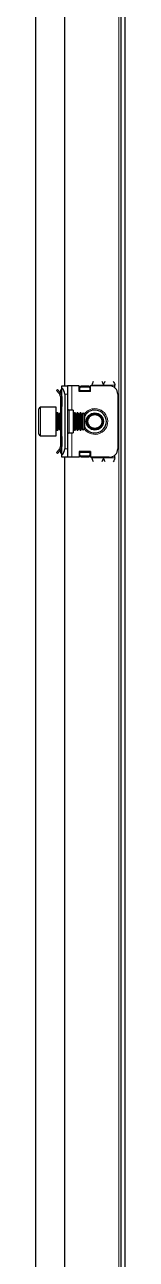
# Model space of a CAD drawing. Header units: millimetres. Extents: x -238 to 1680, y -693 to 1285.
# Drawn here: x 1648.8 to 1679.8, y 309 to 740.3 of the extents above; entities that cross this region are included whole.
import ezdxf

# ---------------------------------------------------------------- set-up
doc = ezdxf.new("R2010")
doc.units = ezdxf.units.MM

msp = doc.modelspace()

# ---------------------------------------------------------------- linework, layer by layer
at = {"color": 7, "linetype": 'Continuous', "lineweight": 25}
for p, q in [((1678.31, 1169.71), (1678.31, -591.29)), ((1679.81, 1169.71), (1679.81, -591.29)), ((1648.81, -560.29), (1648.81, 1138.71)), ((1658.81, 614.21), (1658.81, 1089.21)), ((1656.25, 612.85), (1655.9, 612.49)), ((1657.23, 611.87), (1656.25, 612.85)), ((1657.6, 612.92), (1657.81, 613.12)), ((1657.81, 614.21), (1659.81, 614.21)), ((1657.81, 613.45), (1657.81, 614.21)), ((1657.81, 589.97), (1657.81, 613.45)), ((1659.81, 614.21), (1659.81, 611.21)), ((1661.31, 614.21), (1659.81, 614.21)), ((1663.81, 614.21), (1661.31, 614.21)), ((1663.81, 612.21), (1663.81, 614.21)), ((1664.06, 613.83), (1664.56, 614.18)), ((1664.56, 613.83), (1664.06, 613.48)), ((1664.06, 613.48), (1664.06, 613.83)), ((1664.06, 612.56), (1664.06, 613.48)), ((1664.06, 612.21), (1664.06, 612.56)), ((1664.56, 614.18), (1664.56, 613.83)), ((1664.56, 614.18), (1667.06, 614.18)), ((1664.56, 613.83), (1667.06, 613.83)), ((1667.06, 613.83), (1667.06, 614.18)), ((1667.06, 614.18), (1667.56, 613.83)), ((1667.56, 613.48), (1667.06, 613.83)), ((1667.56, 613.83), (1667.56, 613.48)), ((1667.56, 613.48), (1667.56, 612.56)), ((1667.56, 612.56), (1667.56, 612.21)), ((1667.61, 614.09), (1667.61, 612.21)), ((1667.81, 614.09), (1667.61, 614.09)), ((1667.81, 612.21), (1667.81, 614.21)), ((1674.31, 614.21), (1667.81, 614.21)), ((1668.31, 614.21), (1668.31, 614.46)), ((1676.31, 613.45), (1676.31, 614.46)), ((1656.87, 611.52), (1655.9, 612.49)), ((1656.87, 611.52), (1657.23, 611.87)), ((1657.31, 612.21), (1657.31, 611.81)), ((1657.31, 610.46), (1657.81, 610.46)), ((1657.31, 610.46), (1657.31, 606.96)), ((1657.81, 610.46), (1657.81, 606.96)), ((1658.81, 611.21), (1658.81, 592.21)), ((1659.81, 611.21), (1659.81, 592.21)), ((1667.81, 612.21), (1663.81, 612.21)), ((1677.31, 611.21), (1677.31, 592.21)), ((1649.81, 597.31), (1649.81, 606.11)), ((1655.81, 606.71), (1650.41, 606.71)), ((1655.81, 596.71), (1655.81, 606.71)), ((1656.42, 604.71), (1656.06, 604.71)), ((1656.81, 604.15), (1656.42, 604.71)), ((1656.42, 604.24), (1656.42, 604.71)), ((1656.42, 598.71), (1656.42, 604.24)), ((1657.2, 604.71), (1656.81, 604.15)), ((1656.81, 603.77), (1656.81, 604.15)), ((1657.42, 604.71), (1657.2, 604.71)), ((1657.2, 604.24), (1657.2, 604.71)), ((1657.2, 598.71), (1657.2, 604.24)), ((1657.81, 606.96), (1657.31, 606.96)), ((1657.31, 606.96), (1657.31, 604.71)), ((1657.81, 604.15), (1657.42, 604.71)), ((1657.42, 604.24), (1657.42, 604.71)), ((1657.42, 598.71), (1657.42, 604.24)), ((1661.81, 605.71), (1660.31, 605.71)), ((1661.81, 605.71), (1661.81, 597.71)), ((1662.2, 604.71), (1661.81, 604.15)), ((1662.42, 604.71), (1662.2, 604.71)), ((1662.2, 604.24), (1662.2, 604.71)), ((1662.2, 598.71), (1662.2, 604.24)), ((1662.81, 604.15), (1662.42, 604.71)), ((1662.42, 604.24), (1662.42, 604.71)), ((1662.42, 598.71), (1662.42, 604.24)), ((1663.2, 604.71), (1662.81, 604.15)), ((1662.81, 603.77), (1662.81, 604.15)), ((1663.42, 604.71), (1663.2, 604.71)), ((1663.2, 604.24), (1663.2, 604.71)), ((1663.2, 598.71), (1663.2, 604.24)), ((1663.81, 604.15), (1663.42, 604.71)), ((1663.42, 604.24), (1663.42, 604.71)), ((1663.42, 598.71), (1663.42, 604.24)), ((1664.2, 604.71), (1663.81, 604.15)), ((1663.81, 603.77), (1663.81, 604.15)), ((1664.42, 604.71), (1664.2, 604.71)), ((1664.2, 604.24), (1664.2, 604.71)), ((1664.2, 598.71), (1664.2, 604.24)), ((1664.81, 604.15), (1664.42, 604.71)), ((1664.42, 604.24), (1664.42, 604.71)), ((1664.42, 598.71), (1664.42, 604.24)), ((1665.2, 604.71), (1664.81, 604.15)), ((1664.81, 603.77), (1664.81, 604.15)), ((1665.26, 604.71), (1665.2, 604.71)), ((1665.2, 604.24), (1665.2, 604.71)), ((1665.2, 598.71), (1665.2, 604.24)), ((1665.81, 604.15), (1665.26, 604.71)), ((1665.26, 598.71), (1665.26, 604.71)), ((1665.81, 599.26), (1665.81, 604.15)), ((1656.81, 599.26), (1656.81, 603.77)), ((1662.81, 599.26), (1662.81, 603.77)), ((1663.81, 599.26), (1663.81, 603.77)), ((1664.81, 599.26), (1664.81, 603.77)), ((1650.41, 596.71), (1655.81, 596.71)), ((1656.06, 598.71), (1656.42, 598.71)), ((1656.42, 598.71), (1656.81, 599.26)), ((1656.81, 599.26), (1657.2, 598.71)), ((1657.2, 598.71), (1657.42, 598.71)), ((1657.31, 598.71), (1657.31, 596.46)), ((1657.31, 596.46), (1657.81, 596.46)), ((1657.31, 596.46), (1657.31, 592.96)), ((1657.42, 598.71), (1657.81, 599.26)), ((1657.81, 596.46), (1657.81, 592.96)), ((1660.31, 597.71), (1661.81, 597.71)), ((1661.81, 599.26), (1662.2, 598.71)), ((1662.2, 598.71), (1662.42, 598.71)), ((1662.42, 598.71), (1662.81, 599.26)), ((1662.81, 599.26), (1663.2, 598.71)), ((1663.2, 598.71), (1663.42, 598.71)), ((1663.42, 598.71), (1663.81, 599.26)), ((1663.81, 599.26), (1664.2, 598.71)), ((1664.2, 598.71), (1664.42, 598.71)), ((1664.42, 598.71), (1664.81, 599.26)), ((1664.81, 599.26), (1665.2, 598.71)), ((1665.2, 598.71), (1665.26, 598.71)), ((1665.26, 598.71), (1665.81, 599.26)), ((1656.87, 591.9), (1655.9, 590.92)), ((1657.23, 591.54), (1656.25, 590.57)), ((1656.87, 591.9), (1657.23, 591.54)), ((1657.31, 592.96), (1657.81, 592.96)), ((1657.31, 591.21), (1657.31, 591.67)), ((1659.81, 592.21), (1659.81, 589.21)), ((1667.81, 591.21), (1663.81, 591.21)), ((1663.81, 591.21), (1663.81, 589.21)), ((1664.06, 590.86), (1664.06, 591.21)), ((1667.56, 591.21), (1667.56, 590.86)), ((1667.61, 591.21), (1667.61, 589.33)), ((1667.81, 591.21), (1667.81, 589.21)), ((1656.25, 590.57), (1655.9, 590.92)), ((1657.81, 590.29), (1657.6, 590.5)), ((1657.81, 589.21), (1657.81, 589.97)), ((1659.81, 589.21), (1657.81, 589.21)), ((1658.81, -10.79), (1658.81, 589.21)), ((1661.31, 589.21), (1659.81, 589.21)), ((1663.81, 589.21), (1661.31, 589.21)), ((1664.06, 589.94), (1664.06, 590.86)), ((1664.06, 589.94), (1664.56, 589.59)), ((1664.06, 589.59), (1664.06, 589.94)), ((1664.56, 589.23), (1664.06, 589.59)), ((1667.06, 589.59), (1664.56, 589.59)), ((1664.56, 589.59), (1664.56, 589.23)), ((1667.06, 589.23), (1664.56, 589.23)), ((1667.06, 589.59), (1667.56, 589.94)), ((1667.06, 589.23), (1667.06, 589.59)), ((1667.56, 589.59), (1667.06, 589.23)), ((1667.56, 590.86), (1667.56, 589.94)), ((1667.56, 589.94), (1667.56, 589.59)), ((1667.61, 589.33), (1667.81, 589.33)), ((1674.31, 589.21), (1667.81, 589.21)), ((1668.31, 588.96), (1668.31, 589.21)), ((1676.31, 588.96), (1676.31, 589.97))]:
    msp.add_line(p, q, dxfattribs=at)
at = {"color": 8, "linetype": 'Continuous', "lineweight": 18}
for p, q in [((1677.71, 1167.61), (1677.71, -589.19)), ((1657.81, 612.71), (1657.6, 612.92)), ((1661.31, 614.21), (1661.31, 605.71)), ((1667.56, 612.56), (1664.06, 612.56)), ((1668.31, 614.46), (1672.31, 614.46)), ((1676.31, 614.46), (1672.31, 614.46)), ((1657.81, 612.21), (1657.31, 612.21)), ((1659.81, 611.21), (1658.81, 611.21)), ((1650.41, 606.71), (1650.41, 596.71)), ((1656.06, 604.71), (1656.06, 600.09)), ((1660.31, 605.71), (1660.31, 597.71)), ((1656.06, 600.09), (1656.06, 598.71)), ((1661.31, 597.71), (1661.31, 589.21)), ((1657.81, 591.21), (1657.31, 591.21)), ((1658.81, 592.21), (1659.81, 592.21)), ((1657.81, 590.71), (1657.6, 590.5)), ((1664.06, 590.86), (1667.56, 590.86)), ((1672.31, 588.96), (1668.31, 588.96)), ((1676.31, 588.96), (1672.31, 588.96))]:
    msp.add_line(p, q, dxfattribs=at)
at = {"color": 7, "linetype": 'Continuous', "lineweight": 25}
for radius in [3, 2.76, 2.45]:
    msp.add_circle((1669.31, 601.71), radius, dxfattribs=at)
for centre, radius, start, end in [((1658.31, 612.21), 1, 135, 180), ((1655.81, 611.21), 3, 360, 48.1897), ((1674.31, 611.21), 3, 360, 90), ((1650.41, 606.11), 0.6, 90, 180), ((1656.06, 604.96), 0.25, 180, 270), ((1660.31, 606.21), 0.5, 180, 270), ((1669.31, 601.71), 4, 270, 151.045), ((1669.31, 601.71), 4, 208.955, 270), ((1650.41, 597.31), 0.6, 180, 270), ((1656.06, 598.46), 0.25, 90, 180), ((1660.31, 597.21), 0.5, 90, 180), ((1658.31, 591.21), 1, 180, 225), ((1655.81, 592.21), 3, 311.8103, 360), ((1674.31, 592.21), 3, 270, 360)]:
    msp.add_arc(centre, radius, start, end, dxfattribs=at)
at = {"color": 8, "linetype": 'Continuous', "lineweight": 18}
for start, end in [(215.4622, 90), (90, 144.5378)]:
    msp.add_arc((1669.31, 601.71), 4.5, start, end, dxfattribs=at)
at = {"color": 7, "linetype": 'Continuous', "lineweight": 25}
for points, knots in [([(1668.31, 614.46), (1668.41, 614.7), (1668.6, 615.19), (1668.79, 615.58), (1668.88, 615.78)], [0, 0, 0, 0, 0.5020654, 1, 1, 1, 1]), ([(1671.74, 615.77), (1671.82, 615.61), (1671.99, 615.27), (1672.18, 614.78), (1672.3, 614.5), (1672.31, 614.46)], [0, 0, 0, 0, 0.415483, 0.917152, 1, 1, 1, 1]), ([(1672.31, 614.46), (1672.41, 614.7), (1672.6, 615.19), (1672.79, 615.58), (1672.88, 615.78)], [0, 0, 0, 0, 0.502065, 1, 1, 1, 1]), ([(1675.74, 615.77), (1675.82, 615.61), (1675.99, 615.27), (1676.18, 614.78), (1676.3, 614.5), (1676.31, 614.46)], [0, 0, 0, 0, 0.4154826, 0.9171518, 1, 1, 1, 1]), ([(1657.31, 610.46), (1657.29, 610.65), (1657.26, 610.94), (1657.07, 611.29), (1656.94, 611.44), (1656.87, 611.52)], [0, 0, 0, 0, 0.485042, 0.738404, 1, 1, 1, 1]), ([(1657.81, 610.46), (1657.79, 610.7), (1657.73, 611.18), (1657.45, 611.64), (1657.25, 611.84), (1657.23, 611.87)], [0, 0, 0, 0, 0.4618628, 0.9237257, 1, 1, 1, 1]), ([(1656.87, 591.9), (1656.99, 592.05), (1657.17, 592.28), (1657.29, 592.66), (1657.3, 592.86), (1657.31, 592.96)], [0, 0, 0, 0, 0.485042, 0.738404, 1, 1, 1, 1]), ([(1657.23, 591.54), (1657.38, 591.73), (1657.68, 592.11), (1657.8, 592.64), (1657.81, 592.92), (1657.81, 592.96)], [0, 0, 0, 0, 0.461863, 0.923726, 1, 1, 1, 1]), ([(1668.88, 587.65), (1668.8, 587.8), (1668.63, 588.15), (1668.44, 588.64), (1668.33, 588.92), (1668.31, 588.96)], [0, 0, 0, 0, 0.4154826, 0.9171518, 1, 1, 1, 1]), ([(1672.31, 588.96), (1672.22, 588.71), (1672.02, 588.23), (1671.83, 587.83), (1671.74, 587.64)], [0, 0, 0, 0, 0.502065, 1, 1, 1, 1]), ([(1672.88, 587.65), (1672.8, 587.8), (1672.63, 588.15), (1672.44, 588.64), (1672.33, 588.92), (1672.31, 588.96)], [0, 0, 0, 0, 0.4154826, 0.9171518, 1, 1, 1, 1]), ([(1676.31, 588.96), (1676.22, 588.71), (1676.02, 588.23), (1675.83, 587.83), (1675.74, 587.64)], [0, 0, 0, 0, 0.502065, 1, 1, 1, 1])]:
    msp.add_open_spline(points, degree=3, knots=knots, dxfattribs=at)

doc.saveas('drawing.dxf')
